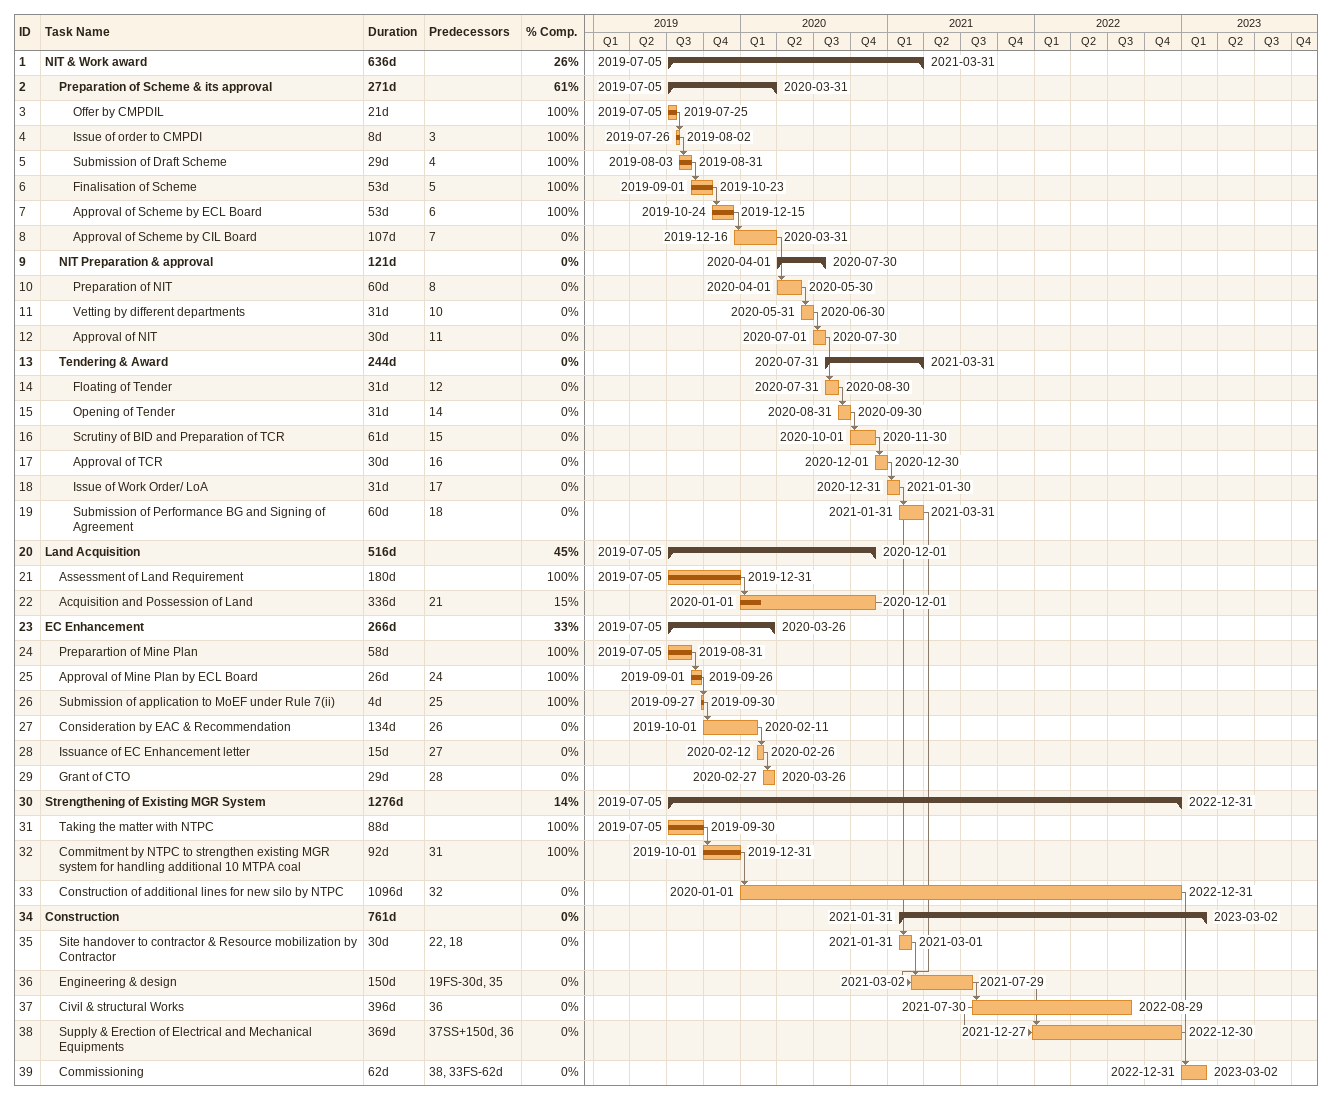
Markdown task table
| ID | Level | Task | Duration | Start | Finish | Predecessors | % complete |
|---|---|---|---|---|---|---|---|
| 1 | 1 | **NIT & Work award** | 636d | 2019-07-05 | 2021-03-31 |  | 26 |
| 2 | 2 | **Preparation of Scheme & its approval** | 271d | 2019-07-05 | 2020-03-31 |  | 61 |
| 3 | 3 | Offer by CMPDIL | 21d | 2019-07-05 | 2019-07-25 |  | 100 |
| 4 | 3 | Issue of order to CMPDI | 8d | 2019-07-26 | 2019-08-02 | 3 | 100 |
| 5 | 3 | Submission of Draft Scheme | 29d | 2019-08-03 | 2019-08-31 | 4 | 100 |
| 6 | 3 | Finalisation of Scheme | 53d | 2019-09-01 | 2019-10-23 | 5 | 100 |
| 7 | 3 | Approval of Scheme by ECL Board | 53d | 2019-10-24 | 2019-12-15 | 6 | 100 |
| 8 | 3 | Approval of Scheme by CIL Board | 107d | 2019-12-16 | 2020-03-31 | 7 | 0 |
| 9 | 2 | **NIT Preparation & approval** | 121d | 2020-04-01 | 2020-07-30 |  | 0 |
| 10 | 3 | Preparation of NIT | 60d | 2020-04-01 | 2020-05-30 | 8 | 0 |
| 11 | 3 | Vetting by different departments | 31d | 2020-05-31 | 2020-06-30 | 10 | 0 |
| 12 | 3 | Approval of NIT | 30d | 2020-07-01 | 2020-07-30 | 11 | 0 |
| 13 | 2 | **Tendering & Award** | 244d | 2020-07-31 | 2021-03-31 |  | 0 |
| 14 | 3 | Floating of Tender | 31d | 2020-07-31 | 2020-08-30 | 12 | 0 |
| 15 | 3 | Opening of Tender | 31d | 2020-08-31 | 2020-09-30 | 14 | 0 |
| 16 | 3 | Scrutiny of BID and Preparation of TCR | 61d | 2020-10-01 | 2020-11-30 | 15 | 0 |
| 17 | 3 | Approval of TCR | 30d | 2020-12-01 | 2020-12-30 | 16 | 0 |
| 18 | 3 | Issue of Work Order/ LoA | 31d | 2020-12-31 | 2021-01-30 | 17 | 0 |
| 19 | 3 | Submission of Performance BG and Signing of Agreement | 60d | 2021-01-31 | 2021-03-31 | 18 | 0 |
| 20 | 1 | **Land Acquisition** | 516d | 2019-07-05 | 2020-12-01 |  | 45 |
| 21 | 2 | Assessment of Land Requirement | 180d | 2019-07-05 | 2019-12-31 |  | 100 |
| 22 | 2 | Acquisition and Possession of Land | 336d | 2020-01-01 | 2020-12-01 | 21 | 15 |
| 23 | 1 | **EC Enhancement** | 266d | 2019-07-05 | 2020-03-26 |  | 33 |
| 24 | 2 | Preparartion of Mine Plan | 58d | 2019-07-05 | 2019-08-31 |  | 100 |
| 25 | 2 | Approval of Mine Plan by ECL Board | 26d | 2019-09-01 | 2019-09-26 | 24 | 100 |
| 26 | 2 | Submission of application to MoEF under Rule 7(ii) | 4d | 2019-09-27 | 2019-09-30 | 25 | 100 |
| 27 | 2 | Consideration by EAC & Recommendation | 134d | 2019-10-01 | 2020-02-11 | 26 | 0 |
| 28 | 2 | Issuance of EC Enhancement letter | 15d | 2020-02-12 | 2020-02-26 | 27 | 0 |
| 29 | 2 | Grant of CTO | 29d | 2020-02-27 | 2020-03-26 | 28 | 0 |
| 30 | 1 | **Strengthening of Existing MGR System** | 1276d | 2019-07-05 | 2022-12-31 |  | 14 |
| 31 | 2 | Taking the matter with NTPC | 88d | 2019-07-05 | 2019-09-30 |  | 100 |
| 32 | 2 | Commitment by NTPC to strengthen existing MGR system for handling additional 10 MTPA coal | 92d | 2019-10-01 | 2019-12-31 | 31 | 100 |
| 33 | 2 | Construction of additional lines for new silo by NTPC | 1096d | 2020-01-01 | 2022-12-31 | 32 | 0 |
| 34 | 1 | **Construction** | 761d | 2021-01-31 | 2023-03-02 |  | 0 |
| 35 | 2 | Site handover to contractor & Resource mobilization by Contractor | 30d | 2021-01-31 | 2021-03-01 | 22, 18 | 0 |
| 36 | 2 | Engineering & design | 150d | 2021-03-02 | 2021-07-29 | 19FS-30d, 35 | 0 |
| 37 | 2 | Civil & structural Works | 396d | 2021-07-30 | 2022-08-29 | 36 | 0 |
| 38 | 2 | Supply & Erection of Electrical and Mechanical Equipments | 369d | 2021-12-27 | 2022-12-30 | 37SS+150d, 36 | 0 |
| 39 | 2 | Commissioning | 62d | 2022-12-31 | 2023-03-02 | 38, 33FS-62d | 0 |
